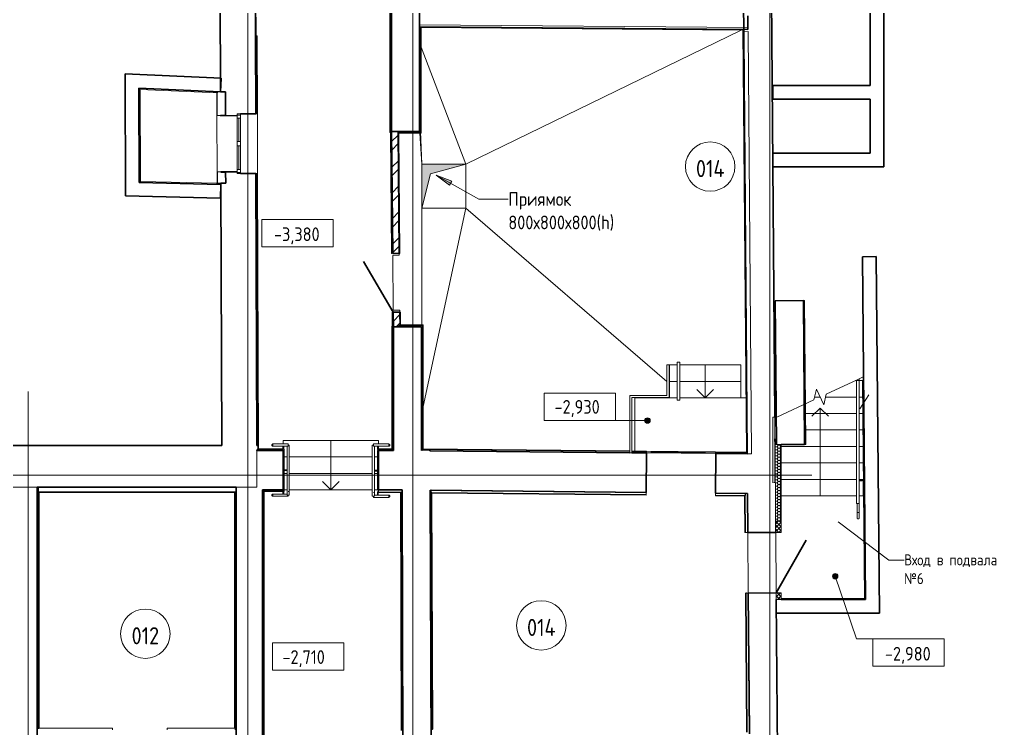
# Model space of a CAD drawing. Header units: millimetres. Extents: x -32 to 417638015, y -35 to 175284279.
# Drawn here: x 86192 to 103971, y 67397 to 80308 of the extents above; entities that cross this region are included whole.
import ezdxf

# ---------------------------------------------------------------- set-up
doc = ezdxf.new("R2010")
doc.units = ezdxf.units.MM
doc.linetypes.add('ADSK_Линия сетки', pattern=[25, 20, -2.5, 0, -2.5])
for name, color, linetype, lineweight in [('_ Окна', 7, 'Continuous', 9), ('Аннотация', 7, 'Continuous', 18), ('Двери', 7, 'Continuous', 9), ('Лестницы', 7, 'Continuous', 9), ('Ограждение', 7, 'Continuous', 9), ('Окна', 7, 'Continuous', 9), ('Оси', 253, 'Continuous', 9), ('Отметки', 7, 'Continuous', 9), ('Перекрытие', 7, 'Continuous', 18), ('Стены внутренние', 7, 'Continuous', 18), ('Стены наружные', 7, 'Continuous', 18), ('Стены несущие', 7, 'Continuous', 30), ('Стены отделка', 7, 'Continuous', 30), ('Стены штриховка', 7, 'Continuous', 9), ('Стрелки вверх', 7, 'Continuous', 18), ('Узлы', 7, 'Continuous', 18), ('ШТРИХОВКА', 252, 'Continuous', 15)]:
    doc.layers.add(name, color=color, linetype=linetype, lineweight=lineweight)
doc.layers.add('Линии', color=7, linetype='Continuous', lineweight=9, true_color=0x00a600)
doc.styles.add('GOST Common', font='GOST_Common.ttf', dxfattribs={"width": 0.9, "height": 350})
doc.styles.add('GOST Common_1', font='GOST_Common.ttf', dxfattribs={"width": 0.9, "height": 250})
doc.styles.add('GOST Common_2', font='GOST_Common.ttf', dxfattribs={"width": 0.9, "height": 250})
doc.styles.add('GOST Common_5', font='GOST_Common.ttf', dxfattribs={"width": 0.9, "height": 200})
pattern_1 = [(45, (556.895, 294.74), (-35.35534, 35.35534), []), (135, (556.895, 294.74), (-35.35534, -35.35534), [])]

# ---------------------------------------------------------------- blocks, each defined once
blk = doc.blocks.new('Тип перил - Перила_Внутренний_-6625185-План подвала')
at = {"layer": 'Ограждение'}
for p, q in [((55402, 20152), (55402, 20105)), ((55420, 20111), (55424, 20111)), ((55442, 20105), (55442, 20152))]:
    blk.add_line(p, q, dxfattribs=at)
blk = doc.blocks.new('Тип верхнего поручня - Верхний поручень_Внутренний_-6634696-План подвала')
at = {"layer": 'Ограждение'}
for p, q in [((56935, 19725), (56935, 19565)), ((56953, 19565), (56958, 19565)), ((56975, 19565), (56975, 19725))]:
    blk.add_line(p, q, dxfattribs=at)
blk = doc.blocks.new('План подвала')
at = {"layer": 'Аннотация', "lineweight": 9}
blk.add_hatch(color=8, dxfattribs=at).paths.add_polyline_path([(49834.195, 26001.663), (50076.437, 25820.338), (50115.113, 25889.213)])
at = {"layer": 'Отметки'}
h = blk.add_hatch(color=8, dxfattribs=at)
edge = h.paths.add_edge_path()
edge.add_arc((53678.3, 21531.953), 50, 0, 360)
h = blk.add_hatch(color=8, dxfattribs=at)
edge = h.paths.add_edge_path()
edge.add_arc((57094.61, 18695.879), 50, 0, 360)
at = {"layer": 'Стены внутренние', "lineweight": 9}
h = blk.add_hatch(dxfattribs=at)
h.set_pattern_fill('FP_2', color=8, style=0, pattern_type=2)
h.set_pattern_definition([(45, (556.9, 294.74), (-235.7317, 235.7317), []), (45, (714.05, 294.74), (-235.7317, 235.7317), [])])
h.paths.add_polyline_path([(49054.48, 23240.564), (49154.48, 23241.557), (49154.48, 23260.564), (49174.287, 23260.564), (49171.495, 23506.739), (49051.848, 23505.551)])
h.paths.add_polyline_path([(49041.224, 24575.498), (49161.218, 24576.69), (49139.173, 26796.691), (49019.167, 26796.691), (49028.796, 25827.015)])
at = {"layer": 'Стены наружные'}
h = blk.add_hatch(color=8, dxfattribs=at)
h.paths.add_polyline_path([(45846.682, 25856.768), (45851.682, 25856.784), (45851.055, 26059.138), (45846.055, 26059.123), (45846.681, 25856.94)])
h.paths.add_polyline_path([(45842.881, 27084.118), (45847.881, 27084.133), (45846.587, 27501.776), (45841.587, 27501.76), (45842.864, 27089.623)])
at = {"layer": 'Узлы', "lineweight": 9}
h = blk.add_hatch(dxfattribs=at)
h.set_pattern_fill('HONEY', color=8, scale=10, style=0)
h.set_pattern_definition([(0, (556.895, 294.74), (47.625, 27.496306), [31.75, -63.5]), (120, (556.895, 294.74), (-47.625, 27.496307), [31.75, -63.5]), (60, (556.895, 294.74), (1e-07, 54.992613), [-63.5, 31.75])])
h.paths.add_polyline_path([(56024.995, 19697.414), (56112.359, 19697.414), (56112.359, 21098.468), (55999.321, 21098.468), (56010.711, 19697.414), (56012.359, 19697.414)])
h = blk.add_hatch(dxfattribs=at)
h.set_pattern_fill('FP_11', color=8, style=0, pattern_type=2)
h.set_pattern_definition(pattern_1)
h.paths.add_polyline_path([(56012.359, 19494.763), (56112.359, 19495.576), (56112.359, 19697.414), (56006.461, 19697.414), (56006.953, 19494.763)])
h = blk.add_hatch(dxfattribs=at)
h.set_pattern_fill('FP_11', color=8, style=0, pattern_type=2)
h.set_pattern_definition(pattern_1)
h.paths.add_polyline_path([(56062.049, 18272.341), (56112.359, 18272.341), (56112.359, 18394.799), (56022.297, 18394.799), (56022.297, 18272.341)])
at = {"layer": 'ШТРИХОВКА'}
h = blk.add_hatch(color=8, dxfattribs=at)
h.dxf.hatch_style = 1
h.paths.add_polyline_path([(49573.187, 25400.135), (49573.187, 26200.135), (50373.187, 26200.135), (49731.183, 26028.111)])
at = {"layer": '_ Окна', "color": 8, "lineweight": 18}
for p, q in [((46269.829, 27115.44), (46209.829, 27115.254)), ((46209.829, 27115.254), (46210.064, 27039.255)), ((46210.064, 27039.255), (46270.064, 27039.44)), ((46270.064, 27039.44), (46269.829, 27115.44)), ((46211.384, 26613.257), (46271.383, 26613.442)), ((46211.619, 26537.257), (46211.384, 26613.257)), ((46271.619, 26537.443), (46211.619, 26537.257)), ((46271.383, 26613.442), (46271.619, 26537.443)), ((46212.954, 26106.259), (46272.953, 26106.445)), ((46213.189, 26030.259), (46212.954, 26106.259)), ((46273.189, 26030.445), (46213.189, 26030.259)), ((46272.953, 26106.445), (46273.189, 26030.445))]:
    blk.add_line(p, q, dxfattribs=at)
at = {"layer": '_ Окна', "color": 8}
for p, q in [((46269.891, 27095.44), (46209.891, 27095.254)), ((46241.383, 26613.35), (46240.064, 27039.348)), ((46242.953, 26106.352), (46241.619, 26537.35)), ((46273.127, 26050.445), (46213.127, 26050.259))]:
    blk.add_line(p, q, dxfattribs=at)
at = {"layer": 'Аннотация', "color": 8, "lineweight": 9}
for p, q in [((49834.195, 26001.663), (50076.437, 25820.338)), ((50115.113, 25889.213), (49834.195, 26001.663)), ((49834.195, 26001.663), (50610.26, 25565.871)), ((50076.437, 25820.338), (50115.113, 25889.213)), ((50610.26, 25565.871), (51145.642, 25565.871)), ((57703.635, 21999.28), (57540.922, 21744.164)), ((57151.12, 19687.592), (58072.16, 18990.163)), ((58072.16, 18990.163), (58349.609, 18990.163))]:
    blk.add_line(p, q, dxfattribs=at)
at = {"layer": 'Аннотация', "color": 8, "lineweight": 20}
for p, q in [((46659.564, 24694.749), (46659.564, 25194.749)), ((46659.564, 25194.749), (47959.564, 25194.749)), ((47959.564, 25194.749), (47959.564, 24694.749)), ((47959.564, 24694.749), (46659.564, 24694.749)), ((51797.12, 21531.953), (51797.12, 22031.953)), ((51797.12, 22031.953), (53097.12, 22031.953)), ((53097.12, 22031.953), (53097.12, 21531.953)), ((53097.12, 21531.953), (51797.12, 21531.953)), ((46852.099, 16985.975), (46852.099, 17485.975)), ((46852.099, 17485.975), (48152.099, 17485.975)), ((48152.099, 17485.975), (48152.099, 16985.975)), ((57778.416, 17058.879), (57778.416, 17558.879)), ((57778.416, 17558.879), (59078.416, 17558.879)), ((59078.416, 17558.879), (59078.416, 17058.879)), ((48152.099, 16985.975), (46852.099, 16985.975)), ((59078.416, 17058.879), (57778.416, 17058.879))]:
    blk.add_line(p, q, dxfattribs=at)
at = {"layer": 'Двери', "color": 8, "lineweight": 30}
for p, q in [((49051.848, 23505.551), (48507.674, 24426.84)), ((56021.301, 18394.799), (56563.539, 19351.867))]:
    blk.add_line(p, q, dxfattribs=at)
at = {"layer": 'Лестницы', "color": 8}
for p, q in [((54219.682, 22544.333), (54077.194, 22544.333)), ((54077.194, 22544.333), (54077.194, 22244.333)), ((54219.682, 22544.333), (54077.194, 22544.333)), ((55377.194, 22544.333), (54269.682, 22544.333)), ((55377.194, 22544.333), (54269.682, 22544.333)), ((55377.194, 22544.333), (55377.194, 22244.333)), ((54077.194, 22244.333), (54077.194, 21944.333)), ((54219.682, 22244.333), (54077.194, 22244.333)), ((54219.682, 22244.333), (54077.194, 22244.333)), ((55377.194, 22244.333), (54269.682, 22244.333)), ((55377.194, 22244.333), (54269.682, 22244.333)), ((55377.194, 22244.333), (55377.194, 21944.333)), ((57492.292, 22273.34), (56933.065, 22012.568)), ((57463.129, 22259.741), (57483.092, 22259.741)), ((57463.129, 22259.741), (57483.092, 22259.741)), ((57606.461, 22326.577), (57532.292, 22291.992)), ((57533.092, 22259.741), (57606.461, 22259.741)), ((57533.092, 22259.741), (57606.461, 22259.741)), ((57606.461, 22259.741), (57606.461, 22326.577)), ((56753.742, 22101.351), (56706.488, 21906.913)), ((56885.811, 21818.13), (56753.742, 22101.351)), ((54219.682, 21944.333), (54077.194, 21944.333)), ((55377.194, 21944.333), (54269.682, 21944.333)), ((56706.488, 21906.913), (56033.092, 21592.904)), ((56719.327, 21959.741), (56819.776, 21959.741)), ((56719.327, 21959.741), (56819.776, 21959.741)), ((56933.065, 22012.568), (56885.811, 21818.13)), ((56920.226, 21959.741), (57483.092, 21959.741)), ((56920.226, 21959.741), (57483.092, 21959.741)), ((57533.092, 21959.741), (57592.532, 21959.741)), ((57533.092, 21959.741), (57592.532, 21959.741)), ((56552.995, 21659.741), (57483.092, 21659.741)), ((56552.995, 21659.741), (57483.092, 21659.741)), ((57533.092, 21659.741), (57595.251, 21659.741)), ((57533.092, 21659.741), (57595.251, 21659.741)), ((56555.632, 21359.741), (57483.092, 21359.741)), ((56555.632, 21359.741), (57483.092, 21359.741)), ((57533.092, 21359.741), (57597.97, 21359.741)), ((57533.092, 21359.741), (57597.97, 21359.741)), ((48785.079, 21168.837), (47045.079, 21168.837)), ((47045.079, 21168.837), (47045.079, 21104.837)), ((48785.079, 21168.837), (47045.079, 21168.837)), ((48785.079, 21168.837), (48785.079, 21104.837)), ((48785.079, 21064.837), (48785.079, 21018.837)), ((56112.359, 21059.741), (57483.092, 21059.741)), ((56112.359, 21059.741), (57483.092, 21059.741)), ((57533.092, 21059.741), (57600.688, 21059.741)), ((57533.092, 21059.741), (57600.688, 21059.741)), ((47119.893, 20868.837), (47063.772, 20868.837)), ((47119.893, 20868.837), (47063.772, 20868.837)), ((48668.792, 20868.837), (47159.893, 20868.837)), ((48668.792, 20868.837), (47159.893, 20868.837)), ((48764.792, 20868.837), (48708.792, 20868.837)), ((48764.792, 20868.837), (48708.792, 20868.837)), ((56112.359, 20759.741), (57483.092, 20759.741)), ((56112.359, 20759.741), (57483.092, 20759.741)), ((57533.092, 20759.741), (57603.407, 20759.741)), ((57533.092, 20759.741), (57603.407, 20759.741)), ((47119.893, 20568.837), (47063.772, 20568.837)), ((47119.893, 20568.837), (47063.772, 20568.837)), ((48668.792, 20568.837), (47159.893, 20568.837)), ((48668.792, 20568.837), (47159.893, 20568.837)), ((48764.792, 20568.837), (48708.792, 20568.837)), ((48764.792, 20568.837), (48708.792, 20568.837)), ((56112.359, 20459.741), (57483.092, 20459.741)), ((56112.359, 20459.741), (57483.092, 20459.741)), ((57533.092, 20459.741), (57606.125, 20459.741)), ((57533.092, 20459.741), (57606.125, 20459.741)), ((47119.893, 20268.837), (47063.772, 20268.837)), ((48668.792, 20268.837), (47159.893, 20268.837)), ((48764.792, 20268.837), (48708.792, 20268.837)), ((57606.461, 20159.741), (57606.461, 20422.718)), ((56112.359, 20159.741), (57483.092, 20159.741)), ((56112.359, 20159.741), (57483.092, 20159.741)), ((57533.092, 20159.741), (57606.461, 20159.741)), ((57533.092, 20159.741), (57606.461, 20159.741))]:
    blk.add_line(p, q, dxfattribs=at)
at = {"layer": 'Линии', "color": 8}
for p, q in [((49573.187, 26200.135), (49549.167, 26796.691)), ((49573.187, 26200.135), (50373.187, 26200.135)), ((49573.187, 25400.135), (49573.187, 26200.135)), ((50373.187, 26200.135), (50373.187, 25400.135)), ((49573.187, 25450.135), (49573.187, 23250.135)), ((50373.187, 25400.135), (49573.187, 25400.135)), ((56112.359, 21098.468), (55999.321, 21098.468)), ((55999.321, 21098.468), (56010.711, 19697.414)), ((56112.359, 19697.414), (56112.359, 21098.468)), ((56006.461, 19697.414), (56006.461, 19494.763)), ((56112.359, 19697.414), (56006.461, 19697.414)), ((56112.359, 19494.763), (56112.359, 19697.414)), ((56006.461, 19494.763), (56112.359, 19494.763)), ((56021.301, 18394.799), (56021.301, 18272.341)), ((56022.297, 18394.799), (56022.297, 18272.341)), ((56112.359, 18394.799), (56022.297, 18394.799)), ((56112.359, 18272.341), (56112.359, 18394.799)), ((56022.297, 18272.341), (56112.359, 18272.341))]:
    blk.add_line(p, q, dxfattribs=at)
at = {"layer": 'Линии', "color": 8, "lineweight": 18}
for p, q in [((54269.682, 22592.335), (54219.682, 22592.335)), ((54219.682, 22592.335), (54219.682, 21904.333)), ((54269.682, 21904.333), (54269.682, 22592.335)), ((57533.092, 22259.741), (57483.092, 22259.741)), ((57483.092, 22259.741), (57483.092, 20019.741)), ((57533.092, 20019.741), (57533.092, 22259.741)), ((54219.682, 21904.333), (54269.682, 21904.333)), ((57483.092, 20019.741), (57533.092, 20019.741))]:
    blk.add_line(p, q, dxfattribs=at)
at = {"layer": 'Линии', "color": 8}
for centre in [(54819.605, 26157.899), (51745.46, 17800.932), (44539.327, 17648.598)]:
    blk.add_circle(centre, 450, dxfattribs=at)
at = {"layer": 'Ограждение', "color": 8}
for p, q in [((54031.794, 22544.333), (54071.794, 22544.333)), ((54031.794, 22544.333), (54031.794, 21989.733)), ((54071.794, 22544.333), (54071.794, 21949.733)), ((57532.292, 22291.992), (57492.292, 22273.34)), ((57532.292, 22291.992), (57492.292, 22273.34)), ((57492.292, 22259.741), (57492.292, 22273.34)), ((57492.292, 22259.741), (57492.292, 22273.34)), ((57532.292, 22259.741), (57532.292, 22291.992)), ((57532.292, 22259.741), (57532.292, 22291.992)), ((53354.699, 21989.733), (53354.699, 20944.333)), ((54031.794, 21989.733), (53354.699, 21989.733)), ((53394.699, 21949.733), (53394.699, 20944.333)), ((54071.794, 21949.733), (53394.699, 21949.733)), ((55998.492, 21592.904), (55958.492, 21592.904)), ((55958.492, 20405.195), (55958.492, 21592.904)), ((55998.492, 20405.195), (55998.492, 21592.904)), ((46859.893, 21104.837), (46859.893, 21064.837)), ((46859.893, 21104.837), (47139.893, 21104.837)), ((47139.893, 21104.837), (46859.893, 21104.837)), ((46859.893, 21087.173), (46859.893, 21082.5)), ((46859.893, 21064.837), (47139.893, 21064.837)), ((46859.893, 21064.837), (47139.893, 21064.837)), ((47043.329, 21064.837), (47043.329, 21018.837)), ((47058.329, 21008.837), (47058.329, 21064.837)), ((47119.893, 21064.837), (47119.893, 20172.837)), ((47119.893, 21064.837), (47119.893, 20211.569)), ((47139.893, 21104.837), (47139.893, 21064.837)), ((47139.893, 21082.5), (47139.893, 21087.173)), ((47159.893, 21084.837), (47139.893, 21084.837)), ((47139.893, 21084.837), (47141.634, 21084.837)), ((47159.893, 21084.837), (47159.893, 20172.837)), ((47159.893, 20211.569), (47159.893, 21084.837)), ((48688.792, 21084.837), (48668.792, 21084.837)), ((48668.792, 21084.837), (48668.792, 20152.837)), ((48668.792, 21084.837), (48668.792, 20190.822)), ((48687.031, 21084.837), (48688.792, 21084.837)), ((48688.792, 21064.837), (48688.792, 21104.837)), ((48968.792, 21104.837), (48688.792, 21104.837)), ((48968.792, 21104.837), (48688.792, 21104.837)), ((48688.792, 21087.173), (48688.792, 21082.5)), ((48968.792, 21064.837), (48688.792, 21064.837)), ((48688.792, 21064.837), (48968.792, 21064.837)), ((48708.792, 21064.837), (48708.792, 20152.837)), ((48708.792, 20190.822), (48708.792, 21064.837)), ((48764.069, 21064.837), (48764.069, 21004.837)), ((48764.069, 21004.837), (48771.569, 21004.837)), ((48771.569, 21004.837), (48774.866, 21004.837)), ((48779.069, 21018.837), (48779.069, 21064.837)), ((48968.792, 21064.837), (48968.792, 21104.837)), ((48968.792, 21082.5), (48968.792, 21087.173)), ((53394.699, 20944.333), (53354.699, 20944.333)), ((47119.893, 20636.337), (47063.772, 20636.337)), ((48764.792, 20626.337), (48708.792, 20626.337)), ((47063.772, 20621.337), (47119.893, 20621.337)), ((48708.792, 20611.337), (48764.792, 20611.337)), ((57592.292, 20450.952), (57533.092, 20450.952)), ((57592.292, 20443.452), (57592.292, 20450.952)), ((57533.092, 20435.952), (57592.292, 20435.952)), ((57592.292, 20435.952), (57592.292, 20443.452)), ((46859.893, 20152.837), (46859.893, 20192.837)), ((47119.893, 20192.837), (46859.893, 20192.837)), ((47119.893, 20192.837), (46859.893, 20192.837)), ((46859.893, 20175.173), (46859.893, 20170.5)), ((47139.893, 20152.837), (46859.893, 20152.837)), ((46859.893, 20152.837), (47139.893, 20152.837)), ((47043.329, 20238.837), (47043.329, 20192.837)), ((47058.329, 20192.837), (47058.329, 20238.837)), ((47159.893, 20172.837), (47119.893, 20172.837)), ((47139.893, 20152.837), (47139.893, 20172.837)), ((47139.893, 20170.5), (47139.893, 20172.837)), ((48708.792, 20152.837), (48668.792, 20152.837)), ((48688.792, 20152.837), (48688.792, 20132.837)), ((48688.792, 20152.837), (48688.792, 20150.5)), ((48688.792, 20132.837), (48968.792, 20132.837)), ((48688.792, 20132.837), (48968.792, 20132.837)), ((48708.792, 20172.837), (48968.792, 20172.837)), ((48968.792, 20172.837), (48708.792, 20172.837)), ((48764.069, 20232.837), (48764.069, 20172.837)), ((48771.569, 20232.837), (48764.069, 20232.837)), ((48774.813, 20232.837), (48771.569, 20232.837)), ((48779.069, 20172.837), (48779.069, 20228.837)), ((48968.792, 20172.837), (48968.792, 20132.837)), ((48968.792, 20150.5), (48968.792, 20155.173)), ((57492.292, 19859.741), (57492.292, 20019.741)), ((57532.292, 19859.741), (57532.292, 20019.741)), ((57492.292, 19859.741), (57532.292, 19859.741)), ((57512.292, 19859.741), (57509.956, 19859.741)), ((57514.629, 19859.741), (57512.292, 19859.741))]:
    blk.add_line(p, q, dxfattribs=at)
at = {"layer": 'Ограждение', "color": 8, "flags": 128}
for points in [[(46839.893, 21084.837), (46839.909, 21085.636), (46839.957, 21086.435), (46840.037, 21087.231), (46840.149, 21088.023), (46840.292, 21088.81), (46840.466, 21089.591), (46840.672, 21090.364), (46840.908, 21091.128), (46841.175, 21091.882), (46841.472, 21092.625), (46841.798, 21093.355), (46842.153, 21094.072), (46842.537, 21094.774), (46842.948, 21095.46), (46843.386, 21096.129), (46843.851, 21096.78), (46844.342, 21097.412), (46844.857, 21098.024), (46845.396, 21098.615), (46845.959, 21099.184), (46846.544, 21099.729), (46847.15, 21100.251), (46847.777, 21100.749), (46848.423, 21101.22), (46849.087, 21101.666), (46849.769, 21102.085), (46850.467, 21102.476), (46851.18, 21102.839), (46851.906, 21103.173), (46852.646, 21103.477), (46853.397, 21103.752), (46854.159, 21103.997), (46854.93, 21104.211), (46855.708, 21104.394), (46856.494, 21104.546), (46857.285, 21104.666), (46858.08, 21104.754), (46858.878, 21104.811), (46859.677, 21104.835), (46859.893, 21104.837)], [(46859.893, 21064.837), (46859.093, 21064.853), (46858.295, 21064.901), (46857.499, 21064.98), (46856.707, 21065.092), (46855.92, 21065.235), (46855.139, 21065.41), (46854.366, 21065.615), (46853.602, 21065.852), (46852.848, 21066.119), (46852.105, 21066.415), (46851.374, 21066.742), (46850.658, 21067.097), (46849.956, 21067.48), (46849.269, 21067.891), (46848.6, 21068.33), (46847.949, 21068.795), (46847.317, 21069.285), (46846.705, 21069.8), (46846.115, 21070.34), (46845.546, 21070.902), (46845, 21071.487), (46844.478, 21072.094), (46843.981, 21072.72), (46843.509, 21073.366), (46843.064, 21074.031), (46842.645, 21074.712), (46842.254, 21075.41), (46841.891, 21076.123), (46841.557, 21076.85), (46841.252, 21077.589), (46840.977, 21078.341), (46840.733, 21079.102), (46840.519, 21079.873), (46840.336, 21080.652), (46840.184, 21081.437), (46840.064, 21082.228), (46839.976, 21083.023), (46839.919, 21083.821), (46839.894, 21084.621), (46839.893, 21084.837)], [(48968.792, 21104.837), (48969.592, 21104.821), (48970.39, 21104.773), (48971.186, 21104.693), (48971.978, 21104.581), (48972.765, 21104.438), (48973.546, 21104.263), (48974.319, 21104.058), (48975.083, 21103.821), (48975.837, 21103.555), (48976.58, 21103.258), (48977.311, 21102.932), (48978.028, 21102.576), (48978.73, 21102.193), (48979.416, 21101.782), (48980.085, 21101.343), (48980.736, 21100.878), (48981.368, 21100.388), (48981.98, 21099.873), (48982.57, 21099.333), (48983.139, 21098.771), (48983.685, 21098.186), (48984.207, 21097.58), (48984.704, 21096.953), (48985.176, 21096.307), (48985.621, 21095.643), (48986.04, 21094.961), (48986.431, 21094.263), (48986.794, 21093.55), (48987.128, 21092.823), (48987.433, 21092.084), (48987.708, 21091.332), (48987.952, 21090.571), (48988.166, 21089.8), (48988.349, 21089.021), (48988.501, 21088.236), (48988.621, 21087.445), (48988.71, 21086.65), (48988.766, 21085.852), (48988.791, 21085.052), (48988.792, 21084.837)], [(48988.792, 21084.837), (48988.776, 21084.037), (48988.728, 21083.238), (48988.648, 21082.442), (48988.537, 21081.65), (48988.393, 21080.863), (48988.219, 21080.083), (48988.013, 21079.309), (48987.777, 21078.545), (48987.51, 21077.791), (48987.213, 21077.048), (48986.887, 21076.318), (48986.532, 21075.601), (48986.148, 21074.899), (48985.737, 21074.213), (48985.299, 21073.544), (48984.834, 21072.893), (48984.343, 21072.261), (48983.828, 21071.649), (48983.289, 21071.058), (48982.726, 21070.489), (48982.141, 21069.944), (48981.535, 21069.422), (48980.908, 21068.925), (48980.262, 21068.453), (48979.598, 21068.007), (48978.916, 21067.588), (48978.219, 21067.197), (48977.506, 21066.835), (48976.779, 21066.501), (48976.039, 21066.196), (48975.288, 21065.921), (48974.526, 21065.676), (48973.755, 21065.462), (48972.977, 21065.279), (48972.191, 21065.128), (48971.4, 21065.007), (48970.605, 21064.919), (48969.807, 21064.862), (48969.008, 21064.838), (48968.792, 21064.837)], [(46839.893, 20172.837), (46839.909, 20173.636), (46839.957, 20174.435), (46840.037, 20175.231), (46840.149, 20176.023), (46840.292, 20176.81), (46840.466, 20177.591), (46840.672, 20178.364), (46840.908, 20179.128), (46841.175, 20179.882), (46841.472, 20180.625), (46841.798, 20181.355), (46842.153, 20182.072), (46842.537, 20182.774), (46842.948, 20183.46), (46843.386, 20184.129), (46843.851, 20184.78), (46844.342, 20185.412), (46844.857, 20186.024), (46845.396, 20186.615), (46845.959, 20187.184), (46846.544, 20187.729), (46847.15, 20188.251), (46847.777, 20188.749), (46848.423, 20189.22), (46849.087, 20189.666), (46849.769, 20190.085), (46850.467, 20190.476), (46851.18, 20190.839), (46851.906, 20191.173), (46852.646, 20191.477), (46853.397, 20191.752), (46854.159, 20191.997), (46854.93, 20192.211), (46855.708, 20192.394), (46856.494, 20192.546), (46857.285, 20192.666), (46858.08, 20192.754), (46858.878, 20192.811), (46859.677, 20192.835), (46859.893, 20192.837)], [(46859.893, 20152.837), (46859.093, 20152.853), (46858.295, 20152.901), (46857.499, 20152.98), (46856.707, 20153.092), (46855.92, 20153.235), (46855.139, 20153.41), (46854.366, 20153.615), (46853.602, 20153.852), (46852.848, 20154.119), (46852.105, 20154.415), (46851.374, 20154.742), (46850.658, 20155.097), (46849.956, 20155.48), (46849.269, 20155.891), (46848.6, 20156.33), (46847.949, 20156.795), (46847.317, 20157.285), (46846.705, 20157.8), (46846.115, 20158.34), (46845.546, 20158.902), (46845, 20159.487), (46844.478, 20160.094), (46843.981, 20160.72), (46843.509, 20161.366), (46843.064, 20162.031), (46842.645, 20162.712), (46842.254, 20163.41), (46841.891, 20164.123), (46841.557, 20164.85), (46841.252, 20165.589), (46840.977, 20166.341), (46840.733, 20167.102), (46840.519, 20167.873), (46840.336, 20168.652), (46840.184, 20169.437), (46840.064, 20170.228), (46839.976, 20171.023), (46839.919, 20171.821), (46839.894, 20172.621), (46839.893, 20172.837)], [(47141.925, 20241.464), (47139.893, 20241.621), (47137.861, 20241.464)], [(48690.847, 20221.16), (48688.792, 20221.323), (48686.737, 20221.16)], [(48968.792, 20172.837), (48969.592, 20172.821), (48970.39, 20172.773), (48971.186, 20172.693), (48971.978, 20172.581), (48972.765, 20172.438), (48973.546, 20172.263), (48974.319, 20172.058), (48975.083, 20171.821), (48975.837, 20171.555), (48976.58, 20171.258), (48977.311, 20170.932), (48978.028, 20170.576), (48978.73, 20170.193), (48979.416, 20169.782), (48980.085, 20169.343), (48980.736, 20168.878), (48981.368, 20168.388), (48981.98, 20167.873), (48982.57, 20167.333), (48983.139, 20166.771), (48983.685, 20166.186), (48984.207, 20165.58), (48984.704, 20164.953), (48985.176, 20164.307), (48985.621, 20163.643), (48986.04, 20162.961), (48986.431, 20162.263), (48986.794, 20161.55), (48987.128, 20160.823), (48987.433, 20160.084), (48987.708, 20159.332), (48987.952, 20158.571), (48988.166, 20157.8), (48988.349, 20157.021), (48988.501, 20156.236), (48988.621, 20155.445), (48988.71, 20154.65), (48988.766, 20153.852), (48988.791, 20153.052), (48988.792, 20152.837)], [(48988.792, 20152.837), (48988.776, 20152.037), (48988.728, 20151.238), (48988.648, 20150.442), (48988.537, 20149.65), (48988.393, 20148.863), (48988.219, 20148.083), (48988.013, 20147.309), (48987.777, 20146.545), (48987.51, 20145.791), (48987.213, 20145.048), (48986.887, 20144.318), (48986.532, 20143.601), (48986.148, 20142.899), (48985.737, 20142.213), (48985.299, 20141.544), (48984.834, 20140.893), (48984.343, 20140.261), (48983.828, 20139.649), (48983.289, 20139.058), (48982.726, 20138.489), (48982.141, 20137.944), (48981.535, 20137.422), (48980.908, 20136.925), (48980.262, 20136.453), (48979.598, 20136.007), (48978.916, 20135.588), (48978.219, 20135.197), (48977.506, 20134.835), (48976.779, 20134.501), (48976.039, 20134.196), (48975.288, 20133.921), (48974.526, 20133.676), (48973.755, 20133.462), (48972.977, 20133.279), (48972.191, 20133.128), (48971.4, 20133.007), (48970.605, 20132.919), (48969.807, 20132.862), (48969.008, 20132.838), (48968.792, 20132.837)], [(57492.292, 19859.741), (57492.292, 19855.742), (57492.292, 19851.749), (57492.292, 19847.769), (57492.292, 19843.809), (57492.292, 19839.874), (57492.292, 19835.97), (57492.292, 19832.105), (57492.292, 19828.284), (57492.292, 19824.513), (57492.292, 19820.799), (57492.292, 19817.147), (57492.292, 19813.563), (57492.292, 19810.053), (57492.292, 19806.622), (57492.292, 19803.276), (57492.292, 19800.021), (57492.292, 19796.861), (57492.292, 19793.802), (57492.292, 19790.848), (57492.292, 19788.005), (57492.292, 19785.276), (57492.292, 19782.667), (57492.292, 19780.18), (57492.292, 19777.821), (57492.292, 19775.594), (57492.292, 19773.5), (57492.292, 19771.545), (57492.292, 19769.731), (57492.292, 19768.06), (57492.292, 19766.537), (57492.292, 19765.162), (57492.292, 19763.939), (57492.292, 19762.869), (57492.292, 19761.954), (57492.292, 19761.196), (57492.292, 19760.595), (57492.292, 19760.153), (57492.292, 19759.87), (57492.292, 19759.746), (57492.292, 19759.741)], [(57492.292, 19759.741), (57492.292, 19759.821), (57492.292, 19760.06), (57492.292, 19760.46), (57492.292, 19761.018), (57492.292, 19761.734), (57492.292, 19762.607), (57492.292, 19763.635), (57492.292, 19764.817), (57492.292, 19766.151), (57492.292, 19767.635), (57492.292, 19769.265), (57492.292, 19771.041), (57492.292, 19772.959), (57492.292, 19775.015), (57492.292, 19777.207), (57492.292, 19779.531), (57492.292, 19781.983), (57492.292, 19784.56), (57492.292, 19787.257), (57492.292, 19790.07), (57492.292, 19792.994), (57492.292, 19796.026), (57492.292, 19799.159), (57492.292, 19802.389), (57492.292, 19805.71), (57492.292, 19809.119), (57492.292, 19812.608), (57492.292, 19816.172), (57492.292, 19819.807), (57492.292, 19823.505), (57492.292, 19827.261), (57492.292, 19831.069), (57492.292, 19834.923), (57492.292, 19838.817), (57492.292, 19842.744), (57492.292, 19846.698), (57492.292, 19850.673), (57492.292, 19854.663), (57492.292, 19858.661), (57492.292, 19859.741)], [(57512.292, 19739.741), (57511.493, 19739.757), (57510.694, 19739.805), (57509.898, 19739.884), (57509.106, 19739.996), (57508.319, 19740.139), (57507.538, 19740.314), (57506.765, 19740.52), (57506.001, 19740.756), (57505.247, 19741.023), (57504.504, 19741.319), (57503.774, 19741.646), (57503.057, 19742.001), (57502.355, 19742.384), (57501.669, 19742.796), (57501, 19743.234), (57500.348, 19743.699), (57499.717, 19744.189), (57499.105, 19744.705), (57498.514, 19745.244), (57497.945, 19745.806), (57497.4, 19746.391), (57496.878, 19746.998), (57496.38, 19747.624), (57495.909, 19748.27), (57495.463, 19748.935), (57495.044, 19749.616), (57494.653, 19750.314), (57494.29, 19751.027), (57493.956, 19751.754), (57493.652, 19752.493), (57493.377, 19753.245), (57493.132, 19754.006), (57492.918, 19754.777), (57492.735, 19755.556), (57492.583, 19756.341), (57492.463, 19757.132), (57492.375, 19757.927), (57492.318, 19758.725), (57492.294, 19759.525), (57492.292, 19759.741)], [(57532.292, 19759.741), (57532.276, 19758.941), (57532.228, 19758.142), (57532.149, 19757.346), (57532.037, 19756.554), (57531.894, 19755.767), (57531.719, 19754.987), (57531.513, 19754.214), (57531.277, 19753.449), (57531.01, 19752.695), (57530.714, 19751.952), (57530.387, 19751.222), (57530.032, 19750.505), (57529.649, 19749.803), (57529.237, 19749.117), (57528.799, 19748.448), (57528.334, 19747.797), (57527.844, 19747.165), (57527.328, 19746.553), (57526.789, 19745.962), (57526.227, 19745.393), (57525.642, 19744.848), (57525.035, 19744.326), (57524.409, 19743.829), (57523.763, 19743.357), (57523.098, 19742.911), (57522.417, 19742.493), (57521.719, 19742.101), (57521.006, 19741.739), (57520.279, 19741.405), (57519.54, 19741.1), (57518.788, 19740.825), (57518.027, 19740.58), (57517.256, 19740.366), (57516.477, 19740.183), (57515.692, 19740.032), (57514.901, 19739.911), (57514.106, 19739.823), (57513.308, 19739.766), (57512.508, 19739.742), (57512.292, 19739.741)], [(57532.292, 19859.741), (57532.292, 19855.742), (57532.292, 19851.749), (57532.292, 19847.769), (57532.292, 19843.809), (57532.292, 19839.874), (57532.292, 19835.97), (57532.292, 19832.105), (57532.292, 19828.284), (57532.292, 19824.513), (57532.292, 19820.799), (57532.292, 19817.147), (57532.292, 19813.563), (57532.292, 19810.053), (57532.292, 19806.622), (57532.292, 19803.276), (57532.292, 19800.021), (57532.292, 19796.861), (57532.292, 19793.802), (57532.292, 19790.848), (57532.292, 19788.005), (57532.292, 19785.276), (57532.292, 19782.667), (57532.292, 19780.18), (57532.292, 19777.821), (57532.292, 19775.594), (57532.292, 19773.5), (57532.292, 19771.545), (57532.292, 19769.731), (57532.292, 19768.06), (57532.292, 19766.537), (57532.292, 19765.162), (57532.292, 19763.939), (57532.292, 19762.869), (57532.292, 19761.954), (57532.292, 19761.196), (57532.292, 19760.595), (57532.292, 19760.153), (57532.292, 19759.87), (57532.292, 19759.746), (57532.292, 19759.741)], [(57532.292, 19759.741), (57532.292, 19759.821), (57532.292, 19760.06), (57532.292, 19760.46), (57532.292, 19761.018), (57532.292, 19761.734), (57532.292, 19762.607), (57532.292, 19763.635), (57532.292, 19764.817), (57532.292, 19766.151), (57532.292, 19767.635), (57532.292, 19769.265), (57532.292, 19771.041), (57532.292, 19772.959), (57532.292, 19775.015), (57532.292, 19777.207), (57532.292, 19779.531), (57532.292, 19781.983), (57532.292, 19784.56), (57532.292, 19787.257), (57532.292, 19790.07), (57532.292, 19792.994), (57532.292, 19796.026), (57532.292, 19799.159), (57532.292, 19802.389), (57532.292, 19805.71), (57532.292, 19809.119), (57532.292, 19812.608), (57532.292, 19816.172), (57532.292, 19819.807), (57532.292, 19823.505), (57532.292, 19827.261), (57532.292, 19831.069), (57532.292, 19834.923), (57532.292, 19838.817), (57532.292, 19842.744), (57532.292, 19846.698), (57532.292, 19850.673), (57532.292, 19854.663), (57532.292, 19858.661), (57532.292, 19859.741)]]:
    blk.add_lwpolyline(points, dxfattribs=at)
at = {"layer": 'Окна', "color": 8}
for p, q in [((46269.829, 27115.44), (46209.829, 27115.254)), ((46209.829, 27115.254), (46210.064, 27039.255)), ((46211.384, 26613.257), (46210.064, 27039.255)), ((46270.064, 27039.44), (46269.829, 27115.44)), ((46270.064, 27039.44), (46271.383, 26613.442)), ((46211.384, 26613.257), (46211.619, 26537.257)), ((46212.954, 26106.259), (46211.619, 26537.257)), ((46271.619, 26537.443), (46271.383, 26613.442)), ((46271.619, 26537.443), (46272.953, 26106.445)), ((46212.954, 26106.259), (46213.189, 26030.259)), ((46213.189, 26030.259), (46273.189, 26030.445)), ((46273.189, 26030.445), (46272.953, 26106.445))]:
    blk.add_line(p, q, dxfattribs=at)
at = {"layer": 'Оси', "color": 8, "linetype": 'ADSK_Линия сетки'}
for p, q in [((46406.461, -4056.756), (46406.461, 44517.739)), ((49406.461, -4056.756), (49406.461, 44517.739)), ((55906.461, -4056.756), (55906.461, 44517.739)), ((42406.461, -4056.756), (42406.461, 22061.059)), ((-9557.833, 20539.741), (56671.895, 20539.741))]:
    blk.add_line(p, q, dxfattribs=at)
at = {"layer": 'Отметки', "color": 8, "lineweight": 20}
for p, q in [((53678.3, 21531.953), (52447.12, 21531.953)), ((57094.61, 18695.879), (57480.643, 17558.879)), ((57480.643, 17558.879), (58428.416, 17558.879))]:
    blk.add_line(p, q, dxfattribs=at)
at = {"layer": 'Отметки', "color": 8}
for centre in [(53678.3, 21531.953), (57094.61, 18695.879)]:
    blk.add_circle(centre, 50, dxfattribs=at)
at = {"layer": 'Перекрытие', "color": 8}
for p, q in [((46543.104, 28691.838), (46544.948, 28691.829)), ((55382.39, 28641.63), (50373.187, 26200.135)), ((50373.187, 26200.135), (49561.167, 28334.461)), ((49573.187, 26200.135), (49536.144, 26764.691)), ((49573.187, 26200.135), (49573.187, 25400.135)), ((50373.187, 26200.135), (49573.187, 26200.135)), ((50373.187, 25400.135), (50373.187, 26200.135)), ((49573.187, 25400.135), (50373.187, 25400.135)), ((50373.187, 25400.135), (49596.48, 21785.422)), ((54031.794, 22242.767), (50373.187, 25400.135)), ((49161.565, 24541.691), (49041.571, 24540.5)), ((49041.571, 24540.5), (49051.501, 23540.549)), ((49161.218, 24576.69), (49161.565, 24541.691)), ((49051.501, 23540.549), (49171.495, 23541.741)), ((49171.495, 23541.741), (49171.842, 23506.742)), ((54077.194, 22203.587), (54071.794, 22208.247)), ((54219.682, 21944.333), (53450.669, 21944.333)), ((53450.669, 21944.333), (53450.669, 20976.954)), ((55470.032, 21944.333), (54269.682, 21944.333)), ((53661.561, 20944.333), (54915.759, 20944.333)), ((47119.893, 20268.837), (47063.772, 20268.837)), ((48668.792, 20268.837), (47159.893, 20268.837)), ((48764.792, 20268.837), (48708.792, 20268.837)), ((49741.184, 20262.176), (49721.126, 20262.376)), ((57608.844, 20159.741), (57606.461, 20159.741)), ((55511.318, 18390.653), (55502.376, 19490.617))]:
    blk.add_line(p, q, dxfattribs=at)
at = {"layer": 'Стены внутренние', "color": 8}
for p, q in [((46570.887, 20316.059), (46568.803, 20988.837)), ((54915.616, 20930.17), (53662.407, 20942.816)), ((53736.53, 20962.069), (54736.48, 20951.979)), ((46570.887, 20316.059), (46193.749, 20316.059)), ((55462.397, 19487.792), (55462.377, 19490.292)), ((56012.359, 19494.763), (56021.301, 18394.799)), ((55471.319, 18390.328), (55471.218, 18402.828))]:
    blk.add_line(p, q, dxfattribs=at)
at = {"layer": 'Стены наружные', "color": 8}
for p, q in [((45846.055, 26059.123), (45842.881, 27084.118)), ((46579.827, 27116.4), (46583.187, 26031.405)), ((53661.869, 20974.823), (54915.939, 20962.169))]:
    blk.add_line(p, q, dxfattribs=at)
at = {"layer": 'Стены несущие', "color": 8}
for p, q in [((55995.302, 21592.904), (55838.953, 40824.848)), ((55363.501, 36573.157), (55490.72, 20924.367)), ((46527.005, 34485.655), (46544.561, 28816.832)), ((49019.167, 26796.691), (49019.167, 34240.691)), ((49529.167, 26796.691), (49529.167, 34240.691)), ((45894.429, 32087.438), (45908.576, 27519.292)), ((57731.735, 30619.741), (57731.735, 27635.44)), ((57981.735, 26149.741), (57981.735, 30619.741)), ((46542.528, 28566.839), (46543.679, 28816.837)), ((46543.679, 28816.837), (46544.561, 28816.832)), ((49529.167, 28950.128), (49527.182, 28700.135)), ((55503.887, 28652.666), (55505.872, 28902.658)), ((49527.182, 28700.135), (55503.887, 28652.666)), ((46545.335, 28566.826), (46542.528, 28566.839)), ((46549.827, 27116.307), (46545.335, 28566.826)), ((46545.459, 28526.817), (46549.827, 27116.307)), ((44171.953, 27845.468), (44180.23, 25624.623)), ((45919.497, 27769.053), (44171.953, 27845.468)), ((45908.576, 27519.292), (45919.497, 27769.053)), ((44429.323, 25868.322), (44422.928, 27584.255)), ((44422.928, 27584.255), (45908.576, 27519.292)), ((57731.735, 27635.44), (55956.712, 27635.44)), ((55956.712, 27635.44), (55956.712, 27385.44)), ((45908.576, 27519.292), (45996.533, 27519.564)), ((45996.533, 27519.564), (45997.863, 27090.087)), ((55956.712, 27385.44), (57731.735, 27385.44)), ((57731.735, 27385.44), (57731.735, 26399.741)), ((45997.863, 27090.087), (45909.906, 27089.815)), ((45909.906, 27089.815), (45909.923, 27084.325)), ((45909.923, 27084.325), (46209.922, 27085.254)), ((46269.829, 27115.44), (46549.827, 27116.307)), ((49139.161, 26797.883), (49019.167, 26796.691)), ((49019.167, 26796.691), (49529.167, 26796.691)), ((49019.167, 26796.691), (49041.224, 24575.498)), ((49139.161, 26797.883), (49161.218, 24576.69)), ((57731.735, 26399.741), (55956.712, 26399.741)), ((55956.712, 26399.741), (55956.712, 26149.741)), ((55956.712, 26149.741), (57981.735, 26149.741)), ((46213.096, 26060.259), (45913.098, 26059.33)), ((45913.098, 26059.33), (45913.113, 26054.33)), ((45913.113, 26054.33), (46001.07, 26054.603)), ((46001.07, 26054.603), (46001.07, 26054.603)), ((46001.688, 25855.12), (46001.07, 26054.603)), ((46553.187, 26031.312), (46273.189, 26030.445)), ((46568.533, 21076.059), (46553.187, 26031.312)), ((46553.203, 26026.312), (46568.533, 21076.059)), ((45913.807, 25830.286), (44429.323, 25868.322)), ((45907.403, 25580.368), (45913.807, 25830.286)), ((46001.688, 25855.12), (45913.731, 25854.848)), ((45913.731, 25854.848), (45928.53, 21076.059)), ((44180.23, 25624.623), (45907.403, 25580.368)), ((49041.224, 24575.498), (49161.218, 24576.69)), ((57839.367, 24517.307), (57589.378, 24515.042)), ((57589.378, 24515.042), (57645.948, 18272.341)), ((57898.223, 18022.341), (57839.367, 24517.307)), ((56514.903, 23718.192), (56004.923, 23713.71)), ((56004.923, 23713.71), (56027.907, 21098.468)), ((56537.927, 21098.468), (56514.903, 23718.192)), ((49171.842, 23506.742), (49051.848, 23505.551)), ((49051.848, 23505.551), (49054.48, 23240.564)), ((49171.842, 23506.742), (49174.474, 23241.755)), ((49054.48, 23240.564), (49174.474, 23241.755)), ((49564.48, 23240.564), (49054.48, 23240.564)), ((49054.48, 23240.564), (49054.48, 20988.837)), ((49564.48, 20988.837), (49564.48, 23240.564)), ((55999.321, 21098.468), (55998.492, 21200.44)), ((45928.53, 21076.059), (41332.396, 21076.059)), ((46588.533, 21076.059), (46568.533, 21076.059)), ((46568.803, 20988.837), (46568.772, 20998.806)), ((47045.079, 20988.837), (46568.803, 20988.837)), ((46588.711, 21018.837), (46588.772, 20998.868)), ((47045.079, 20268.837), (47045.079, 20988.837)), ((49054.48, 20988.837), (48784.792, 20988.837)), ((48784.792, 20988.837), (48784.792, 20268.837)), ((49718.505, 20982.613), (49718.476, 20990.614)), ((53354.699, 20945.921), (49718.505, 20982.613)), ((56112.359, 21098.468), (56537.927, 21098.468)), ((53662.407, 20942.816), (53394.699, 20945.518)), ((53655.142, 20222.853), (53662.407, 20942.816)), ((54922.343, 20930.102), (54915.078, 20210.139)), ((55490.72, 20924.367), (54922.343, 20930.102)), ((42573.297, 15690.336), (42573.297, 20316.059)), ((42573.297, 20316.059), (46193.749, 20316.059)), ((46193.749, 20316.059), (46193.749, 15643.04)), ((46673.749, 20268.837), (47045.079, 20268.837)), ((46673.749, 15643.04), (46673.749, 20268.837)), ((48784.792, 20268.837), (49211.101, 20268.837)), ((49211.101, 20268.837), (49229.144, 15315.226)), ((49721.128, 20262.55), (53655.142, 20222.853)), ((49739.14, 15317.084), (49721.128, 20262.55)), ((53655.142, 20222.853), (49741.132, 20262.348)), ((54915.078, 20210.139), (55496.574, 20204.271)), ((55502.376, 19490.617), (55496.574, 20204.271)), ((55502.376, 19490.617), (56006.461, 19494.715)), ((56021.301, 18394.799), (55511.318, 18390.653)), ((55511.318, 18390.653), (55532.189, 15823.406)), ((55531.998, 15846.9), (55511.318, 18390.653)), ((56062.049, 13382.566), (56022.297, 18272.341)), ((56022.297, 18272.341), (56022.297, 18022.341)), ((57645.948, 18272.341), (56112.359, 18272.341)), ((56022.297, 18022.341), (57898.223, 18022.341))]:
    blk.add_line(p, q, dxfattribs=at)
at = {"layer": 'Стены отделка', "color": 8, "lineweight": 9}
for p, q in [((46555.428, 28536.848), (46537.005, 34485.686)), ((48989.167, 34240.691), (48989.167, 26776.691)), ((48999.167, 32372.391), (48999.167, 26786.691)), ((46544.561, 28816.832), (46545.335, 28566.826)), ((48999.167, 28805.439), (49019.167, 28805.439)), ((49529.168, 28740.12), (49528.85, 28700.121)), ((49528.85, 28700.121), (55503.562, 28652.668)), ((49549.167, 28700.118), (49529.167, 28700.118)), ((55503.879, 28692.666), (49529.168, 28740.12)), ((49549.167, 28700.118), (49549.167, 26776.691)), ((49561.167, 26766.691), (49561.167, 28687.864)), ((49561.167, 28687.864), (55415.587, 28641.366)), ((55415.587, 28641.366), (55478.062, 20956.496)), ((55490.336, 20922.913), (55427.491, 28653.272)), ((55503.562, 28652.668), (55503.879, 28692.666)), ((46545.459, 28526.817), (46565.459, 28526.879)), ((46545.459, 28526.817), (46545.459, 28526.817)), ((46575.428, 28536.91), (46555.428, 28536.848)), ((46579.827, 27116.4), (46575.428, 28536.91)), ((49019.167, 28515.436), (48999.167, 28515.436)), ((55507.808, 28614.541), (55427.811, 28613.891)), ((55570.333, 20923.564), (55507.808, 28614.541)), ((44442.967, 27573.844), (44422.967, 27573.769)), ((44422.967, 27573.769), (44429.248, 25888.331)), ((44442.931, 27583.38), (44442.967, 27573.844)), ((44443.006, 27563.358), (45851.174, 27501.783)), ((44449.251, 25887.818), (44443.006, 27563.358)), ((45846.587, 27501.776), (45841.587, 27501.76)), ((45841.587, 27501.76), (45842.881, 27084.118)), ((45908.576, 27519.292), (45846.534, 27519.1)), ((45846.534, 27519.1), (45846.587, 27501.776)), ((45851.174, 27501.783), (45852.048, 27521.764)), ((45842.881, 27084.118), (45847.881, 27084.133)), ((45847.864, 27089.623), (45909.906, 27089.815)), ((45847.881, 27084.133), (45847.864, 27089.623)), ((46549.827, 27116.307), (46579.827, 27116.4)), ((48989.167, 26776.691), (48999.365, 26776.691)), ((48999.365, 26776.691), (49021.225, 24575.3)), ((49031.224, 24575.399), (49009.365, 26776.691)), ((49009.365, 26776.691), (49019.167, 26776.691)), ((49019.167, 26776.691), (49019.167, 26796.691)), ((49139.372, 26776.691), (49549.167, 26776.691)), ((49173.217, 24576.809), (49151.492, 26764.691)), ((49151.492, 26764.691), (49559.167, 26764.691)), ((49529.167, 26796.691), (49549.167, 26796.691)), ((45851.055, 26059.138), (45846.055, 26059.123)), ((45846.055, 26059.123), (45846.682, 25856.768)), ((45913.098, 26059.33), (45851.055, 26059.138)), ((45851.055, 26059.138), (45851.07, 26054.138)), ((45851.07, 26054.138), (45851.055, 26059.138)), ((46001.07, 26054.603), (46001.054, 26059.603)), ((46583.187, 26031.405), (46553.187, 26031.312)), ((46553.187, 26031.312), (46553.203, 26026.312)), ((46573.203, 26026.374), (46573.187, 26031.374)), ((46598.711, 21018.837), (46583.187, 26031.405)), ((44429.248, 25888.331), (44439.543, 25888.067)), ((44439.543, 25888.067), (44439.031, 25868.073)), ((45839.084, 25852.207), (44449.251, 25887.818)), ((45838.571, 25832.213), (45839.084, 25852.207)), ((45846.682, 25856.768), (45851.682, 25856.784)), ((45851.682, 25856.784), (45851.688, 25854.656)), ((45851.688, 25854.656), (45913.731, 25854.848)), ((49021.225, 24575.3), (49031.224, 24575.399)), ((49161.218, 24576.69), (49173.217, 24576.809)), ((56534.903, 23718.367), (56514.903, 23718.192)), ((56557.752, 21118.468), (56534.903, 23718.367)), ((49041.849, 23505.452), (49031.849, 23505.352)), ((49031.849, 23505.352), (49034.379, 23250.564)), ((49044.479, 23240.564), (49041.849, 23505.452)), ((49183.842, 23506.862), (49171.842, 23506.742)), ((49186.168, 23272.564), (49183.842, 23506.862)), ((49024.48, 23250.564), (49024.48, 21018.837)), ((49034.379, 23250.564), (49024.48, 23250.564)), ((49034.48, 23240.564), (49034.48, 21008.837)), ((49034.48, 23240.564), (49054.48, 23240.564)), ((49154.48, 23260.564), (49154.48, 23240.564)), ((49154.48, 23260.564), (49584.48, 23260.564)), ((49594.48, 23272.564), (49186.168, 23272.564)), ((49584.48, 23260.564), (49584.48, 21003.967)), ((49596.48, 21015.846), (49596.48, 23270.564)), ((57609.814, 22259.771), (57589.815, 22259.59)), ((57589.815, 22259.59), (57625.766, 18292.341)), ((46568.772, 20998.806), (46588.772, 20998.868)), ((46588.742, 21008.837), (47063.772, 21008.837)), ((46588.772, 20998.868), (46588.803, 20988.837)), ((47053.772, 21018.837), (46598.711, 21018.837)), ((47043.772, 20988.837), (47043.772, 20248.837)), ((47055.079, 20988.837), (47045.079, 20988.837)), ((47053.772, 21008.837), (47053.772, 21018.837)), ((47055.079, 20268.837), (47055.079, 20988.837)), ((47063.772, 20238.837), (47063.772, 21008.837)), ((48764.792, 20988.837), (48784.792, 20988.837)), ((48764.792, 20988.837), (48764.792, 20268.837)), ((48774.792, 21018.837), (48774.792, 20228.837)), ((49024.48, 21018.837), (48774.792, 21018.837)), ((49054.48, 21008.837), (48774.792, 21008.837)), ((49564.48, 21008.837), (49584.48, 21008.837)), ((49569.768, 21004.115), (49569.566, 20984.116)), ((49569.566, 20984.116), (49718.505, 20982.613)), ((49584.48, 21003.967), (49569.768, 21004.115)), ((53354.699, 20977.923), (49596.48, 21015.846)), ((56537.927, 21098.468), (56557.752, 21098.468)), ((56557.752, 21098.468), (56557.752, 21118.468)), ((53661.869, 20974.823), (53394.699, 20977.519)), ((53661.546, 20942.825), (53661.748, 20962.824)), ((53661.748, 20962.824), (53661.869, 20974.823)), ((54915.818, 20950.169), (54915.616, 20930.17)), ((54915.616, 20930.17), (54922.343, 20930.102)), ((54915.939, 20962.169), (54915.818, 20950.169)), ((55478.062, 20956.496), (54915.939, 20962.169)), ((55490.922, 20944.366), (55490.161, 20944.374)), ((55490.336, 20922.913), (55570.333, 20923.564)), ((55490.72, 20924.367), (55490.922, 20944.366)), ((42593.297, 20316.059), (42593.297, 15916.059)), ((46693.749, 15643.04), (46693.749, 20268.837)), ((47055.079, 20268.837), (47045.079, 20268.837)), ((47045.079, 20268.837), (47045.079, 20248.837)), ((48784.792, 20268.837), (48764.792, 20268.837)), ((49211.101, 20228.837), (49211.101, 20268.837)), ((42593.297, 20236.059), (46193.749, 20236.059)), ((42605.297, 15930.063), (42605.297, 20224.059)), ((42605.297, 20224.059), (46161.749, 20224.059)), ((46161.749, 20224.059), (46161.749, 15930.063)), ((46173.749, 20236.059), (46173.749, 15898.063)), ((47043.772, 20248.837), (46693.749, 20248.837)), ((46703.749, 15633.04), (46703.749, 20238.837)), ((46703.749, 20238.837), (47063.772, 20238.837)), ((48774.792, 20228.837), (49211.101, 20228.837)), ((48779.792, 20228.837), (48779.792, 20218.837)), ((48779.792, 20218.837), (49181.138, 20218.837)), ((49181.138, 20218.837), (49197.069, 15884.656)), ((49207.069, 15884.691), (49191.101, 20228.837)), ((49211.101, 20228.837), (49191.102, 20228.763)), ((49227.069, 15884.765), (49211.101, 20228.837)), ((49741.129, 20262.13), (49721.13, 20262.057)), ((49741.132, 20262.348), (49740.728, 20222.351)), ((49740.728, 20222.351), (49751.275, 20222.244)), ((49741.129, 20262.13), (49757.025, 15897.845)), ((49768.982, 15909.733), (49753.319, 20210.223)), ((49753.319, 20210.223), (53654.618, 20170.855)), ((53654.618, 20170.855), (53655.142, 20222.853)), ((54915.078, 20210.139), (54914.553, 20158.142)), ((54914.553, 20158.142), (55444.991, 20152.789)), ((55460.84, 20204.632), (54915.078, 20210.139)), ((55444.991, 20152.789), (55450.377, 19490.194)), ((55446.893, 20164.771), (55460.437, 20164.634)), ((55496.58, 20203.548), (55456.581, 20203.223)), ((55456.581, 20203.223), (55456.895, 20164.67)), ((55460.437, 20164.634), (55460.84, 20204.632)), ((55450.377, 19490.194), (55502.376, 19490.617)), ((55511.318, 18390.653), (55459.32, 18390.231)), ((55459.32, 18390.231), (55479.923, 15855.901)), ((57625.766, 18292.341), (56112.359, 18292.341)), ((43938.749, 15930.063), (42605.297, 15930.063)), ((43938.749, 15898.063), (43938.749, 15930.063)), ((44938.749, 15930.063), (44938.749, 15898.063)), ((46161.749, 15930.063), (44938.749, 15930.063))]:
    blk.add_line(p, q, dxfattribs=at)
at = {"layer": 'Стены штриховка', "color": 8}
for p, q in [((49559.167, 26764.691), (49559.167, 28689.88)), ((49559.167, 28689.88), (55417.571, 28643.35)), ((55417.571, 28643.35), (55480.079, 20954.476)), ((46569.827, 27116.369), (46565.459, 28526.879)), ((45846.587, 27501.776), (45847.864, 27089.623)), ((45847.864, 27089.623), (45846.587, 27501.776)), ((48999.167, 26786.691), (49019.167, 26786.691)), ((49171.217, 24576.789), (49149.472, 26766.691)), ((49149.472, 26766.691), (49561.167, 26766.691)), ((49559.167, 26764.691), (49561.167, 26764.691)), ((49561.167, 26764.691), (49561.167, 26766.691)), ((45851.07, 26054.138), (45851.682, 25856.784)), ((45851.682, 25856.784), (45851.07, 26054.138)), ((46573.203, 26026.374), (46588.711, 21018.837)), ((49184.188, 23270.564), (49181.842, 23506.842)), ((49596.48, 23270.564), (49184.188, 23270.564)), ((49594.48, 21013.866), (49594.48, 23272.564)), ((49596.48, 23272.564), (49594.48, 23272.564)), ((49596.48, 23270.564), (49596.48, 23272.564)), ((48784.792, 20228.837), (48784.792, 21008.837)), ((53354.699, 20965.922), (49584.48, 21003.967)), ((53354.699, 20975.923), (49594.48, 21013.866)), ((53661.849, 20972.823), (53394.699, 20975.519)), ((53394.699, 20965.519), (53661.748, 20962.824)), ((54915.818, 20950.169), (55490.161, 20944.374)), ((55480.079, 20954.476), (54915.918, 20960.169)), ((42573.297, 20316.059), (42093.297, 20316.059)), ((42603.297, 15928.063), (42603.297, 20226.059)), ((42603.297, 20226.059), (46163.749, 20226.059)), ((46163.749, 20226.059), (46163.749, 15928.063)), ((47043.772, 20248.837), (47063.772, 20248.837)), ((53654.739, 20182.855), (49751.275, 20222.244)), ((49766.989, 15907.751), (49751.311, 20212.243)), ((49751.311, 20212.243), (53654.638, 20172.855)), ((54914.574, 20160.142), (55446.975, 20154.769)), ((55446.893, 20164.771), (54914.674, 20170.141)), ((55446.975, 20154.769), (55452.377, 19490.211)), ((55456.895, 20164.67), (55462.377, 19490.292)), ((55461.32, 18390.247), (55481.939, 15853.881)), ((55491.924, 15855.787), (55471.319, 18390.328)), ((43938.749, 15928.063), (42603.297, 15928.063)), ((46163.749, 15928.063), (44938.749, 15928.063))]:
    blk.add_line(p, q, dxfattribs=at)
at = {"layer": 'Стрелки вверх', "color": 8}
for p, q in [((54727.194, 22544.333), (54727.194, 22244.333)), ((54727.194, 22244.333), (54727.194, 21944.333)), ((54727.194, 21944.333), (54577.194, 22094.333)), ((54727.194, 21944.333), (54877.194, 22094.333)), ((56819.776, 21759.741), (56669.776, 21609.741)), ((56819.776, 21659.741), (56819.776, 21759.741)), ((56819.776, 21759.741), (56969.776, 21609.741)), ((56819.776, 21359.741), (56819.776, 21659.741)), ((56819.776, 21059.741), (56819.776, 21359.741)), ((47915.079, 21168.837), (47915.079, 20868.837)), ((56819.776, 20759.741), (56819.776, 21059.741)), ((47915.079, 20868.837), (47915.079, 20568.837)), ((56819.776, 20459.741), (56819.776, 20759.741)), ((47915.079, 20568.837), (47915.079, 20268.837)), ((56819.776, 20159.741), (56819.776, 20459.741)), ((47915.079, 20268.837), (47765.079, 20418.837)), ((47915.079, 20268.837), (48065.079, 20418.837))]:
    blk.add_line(p, q, dxfattribs=at)
at = {"layer": 'ШТРИХОВКА', "color": 8}
blk.add_lwpolyline([(49573.187, 25400.135), (49573.187, 26200.135), (50373.187, 26200.135), (49731.183, 26028.111)], close=True, dxfattribs=at)
at = {"layer": 'Ограждение', "color": 8}
for name in ['Тип перил - Перила_Внутренний_-6625185-План подвала', 'Тип верхнего поручня - Верхний поручень_Внутренний_-6634696-План подвала']:
    blk.add_blockref(name, (556.895, 294.741), dxfattribs=at)
at = {"layer": 'Аннотация', "color": 8, "lineweight": 9, "line_spacing_factor": 1.022766}
for s, insert, char_height, width, attachment_point, style in [('014', (54819.605, 26120.951), 312.5, 520.21112, 5, 'GOST Common'), ('\\pxt1.44,2.88,4.32,5.76,7.2,8.64,10.08,11.52,12.96,14.4,15.84,17.28,18.72,20.16,21.6,23.04,24.48,25.92,27.36,28.8,30.24,31.68,33.12,34.56,36,37.44,38.88,40.32,41.76,43.2,44.64,46.08;{Приямок\\P800х800х800(h)}', (51145.642, 25691.064), 250, 2134.332, 1, 'GOST Common_2'), ('\\pxt1.8,3.6,5.4,7.2,9,10.8,12.6,14.4,16.2,18,19.8,21.6,23.4,25.2,27,28.8,30.6,32.4,34.2,36,37.8,39.6,41.4,43.2,45,46.8,48.6,50.4,52.2,54,55.8,57.6;{Вход в подвала №6}', (58349.609, 19094.286), 200, 2000.7, 1, 'GOST Common_5'), ('014', (51745.46, 17763.983), 312.5, 520.21112, 5, 'GOST Common'), ('012', (44539.327, 17611.65), 312.5, 520.21112, 5, 'GOST Common')]:
    blk.add_mtext(s, dxfattribs=dict(at, insert=insert, char_height=char_height, width=width, attachment_point=attachment_point, style=style))
at = {"layer": 'Отметки', "color": 8, "lineweight": 20, "char_height": 250, "attachment_point": 1, "line_spacing_factor": 1.022761, "style": 'GOST Common_1'}
for s, insert, width in [('-3,380', (46880.888, 25049.947), 1028.82257), ('-2,930', (51986.791, 21905.635), 1028.82257), ('-2,710', (47035.555, 17348.775), 977.53229), ('-2,980', (57999.74, 17409.436), 1028.82257)]:
    blk.add_mtext(s, dxfattribs=dict(at, insert=insert, width=width))

msp = doc.modelspace()

# ---------------------------------------------------------------- block references
at = {"layer": 'ШТРИХОВКА'}
msp.add_blockref('План подвала', (43942, 51473), dxfattribs=at)

doc.saveas('drawing.dxf')
